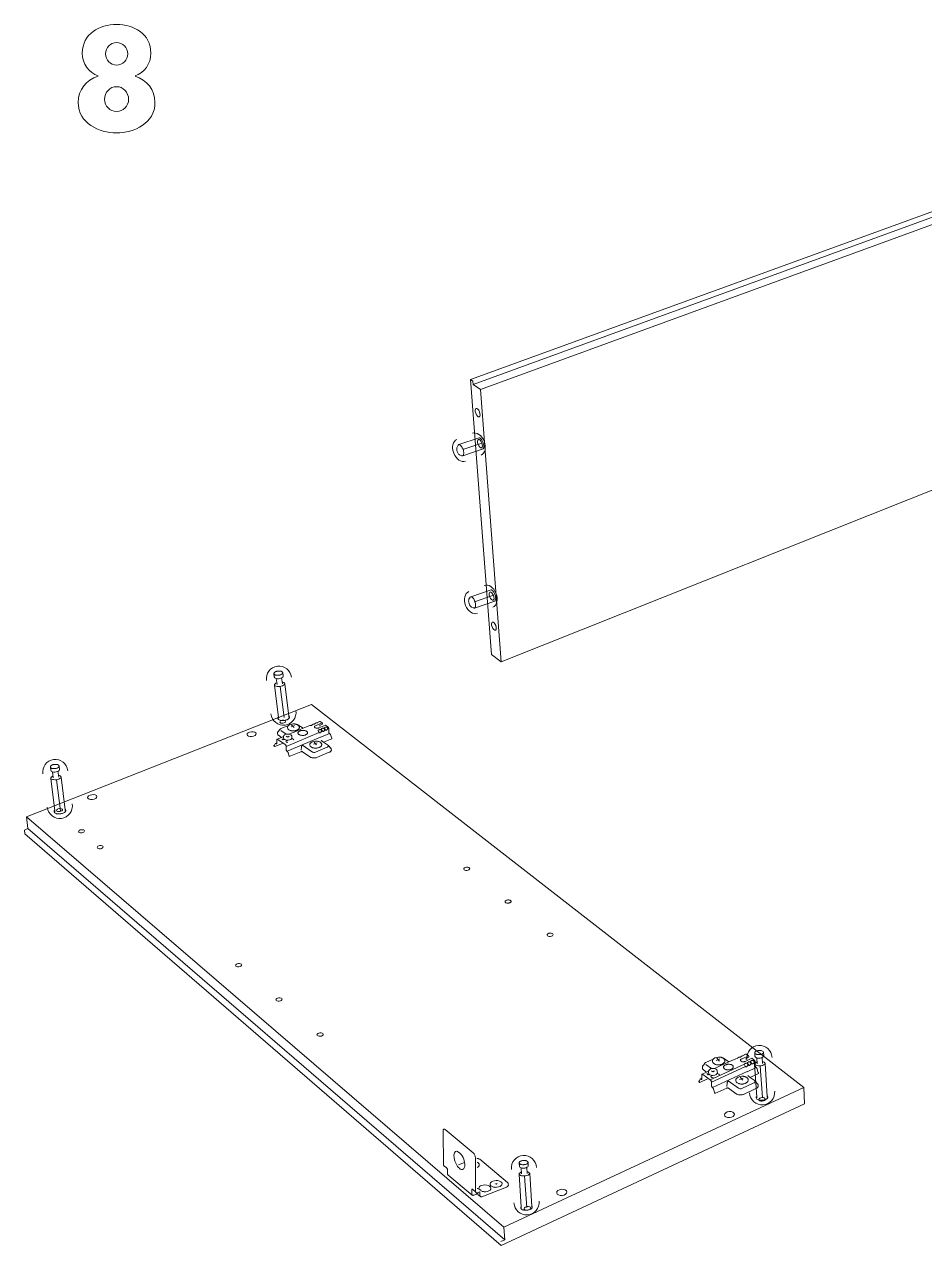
# Model space of a CAD drawing. Header units: metres. Extents: x -6.4 to 35.9, y -8.9 to 6.5.
# Drawn here: x 29.345 to 30.441, y 2.855 to 4.34 of the extents above; entities that cross this region are included whole.
import ezdxf

# ---------------------------------------------------------------- set-up
doc = ezdxf.new("R2010")
doc.units = ezdxf.units.M
doc.header["$MEASUREMENT"] = 0
doc.layers.add('PDF6_Geometry_Num_Penna__7_Num_Penna__7_Num_Penna__7_Num_Penna__7', color=7, linetype='Continuous', lineweight=18)
doc.layers.add('PDF6_Solid Fills_Num_Penna__1_Num_Penna__255_Num_Penna__255_Num_Penna__255', color=255, linetype='Continuous', lineweight=18)

msp = doc.modelspace()

# ---------------------------------------------------------------- hatches: boundary and pattern name
at = {"layer": 'PDF6_Solid Fills_Num_Penna__1_Num_Penna__255_Num_Penna__255_Num_Penna__255', "linetype": 'Continuous', "lineweight": 18}
msp.add_hatch(color=255, dxfattribs=at).paths.add_polyline_path([(29.9171, 2.9304), (29.9195, 2.929), (29.9213, 2.931)])

# ---------------------------------------------------------------- linework, layer by layer
at = {"layer": 'PDF6_Geometry_Num_Penna__7_Num_Penna__7_Num_Penna__7_Num_Penna__7', "color": 7, "linetype": 'Continuous', "lineweight": 18, "flags": 128}
for points in [[(29.8879, 3.9085), (31.075, 4.3399), (31.0782, 4.3383)], [(31.0877, 4.3297), (29.9001, 3.8962), (29.8911, 3.9023), (29.8908, 3.9065)], [(29.8911, 3.9023), (31.0781, 4.3345)], [(29.8879, 3.9085), (29.8908, 3.9065)], [(29.9254, 3.5652), (29.9137, 3.5738), (29.8879, 3.9085)], [(29.9254, 3.5652), (29.9001, 3.8962)], [(29.8993, 3.8375), (29.901, 3.836)], [(29.8786, 3.8232), (29.9016, 3.831)], [(30.5218, 3.8027), (29.9254, 3.5652)], [(29.8883, 3.6442), (29.9131, 3.6526)], [(29.893, 3.6382), (29.9161, 3.646)], [(29.9137, 3.6525), (29.9154, 3.651)], [(29.6596, 3.5517), (29.6596, 3.5516), (29.6596, 3.5513), (29.6594, 3.5509), (29.6592, 3.5506), (29.6588, 3.5503), (29.6584, 3.55), (29.6578, 3.5497), (29.6573, 3.5495), (29.6566, 3.5492), (29.6559, 3.549), (29.6552, 3.5489), (29.6544, 3.5488), (29.6537, 3.5487), (29.653, 3.5487), (29.6522, 3.5487), (29.6516, 3.5488), (29.6509, 3.5489), (29.6504, 3.5491), (29.6499, 3.5493), (29.6495, 3.5495), (29.6492, 3.5498), (29.649, 3.5501), (29.6489, 3.5504), (29.6489, 3.5504)], [(29.6523, 3.5396), (29.6522, 3.5396), (29.6516, 3.5393), (29.6511, 3.539), (29.6506, 3.5387), (29.6502, 3.5384), (29.6499, 3.538), (29.6496, 3.5376), (29.6495, 3.5372), (29.6495, 3.5369), (29.6495, 3.5367)], [(29.6517, 3.5448), (29.6526, 3.5375)], [(29.6563, 3.5349), (29.6611, 3.4972)], [(29.6591, 3.5383), (29.6582, 3.5456)], [(30.2944, 3.0276), (30.2935, 3.0472), (29.6947, 3.5133), (29.3478, 3.3764)], [(29.7052, 3.4924), (29.7076, 3.4908), (29.6995, 3.4874)], [(29.7076, 3.4908), (29.7078, 3.4907), (29.7078, 3.4905), (29.7079, 3.4903), (29.7079, 3.4894)], [(29.6549, 3.4811), (29.6546, 3.4809), (29.6543, 3.4807), (29.654, 3.4803), (29.6536, 3.48), (29.6535, 3.4797), (29.6533, 3.4793), (29.6532, 3.4789), (29.6531, 3.4785), (29.6532, 3.4777)], [(29.6545, 3.4757), (29.654, 3.476), (29.6537, 3.4764), (29.6534, 3.4768), (29.6532, 3.4773), (29.6532, 3.4777)], [(29.6549, 3.4811), (29.6542, 3.4798)], [(29.6545, 3.4757), (29.658, 3.4732), (29.6605, 3.4743)], [(29.6574, 3.4838), (29.6573, 3.4837), (29.6569, 3.4836), (29.6566, 3.4833), (29.6563, 3.4831), (29.6561, 3.4829), (29.6559, 3.4827), (29.6557, 3.4824), (29.6549, 3.4811)], [(29.6659, 3.4873), (29.6574, 3.4838)], [(29.6639, 3.477), (29.6574, 3.4815)], [(29.6638, 3.4621), (29.704, 3.479), (29.7043, 3.4788), (29.7046, 3.4788), (29.7049, 3.4788), (29.7053, 3.4789)], [(29.6673, 3.4771), (29.6711, 3.4787)], [(29.677, 3.4821), (29.6766, 3.4819), (29.6761, 3.4817), (29.6756, 3.4815), (29.675, 3.4814), (29.6745, 3.4813), (29.6739, 3.4812), (29.6733, 3.4812), (29.6727, 3.4811), (29.6721, 3.4811), (29.6716, 3.4811), (29.671, 3.4812), (29.6704, 3.4812), (29.6698, 3.4813), (29.6693, 3.4814), (29.6688, 3.4816), (29.6686, 3.4817)], [(29.6698, 3.486), (29.674, 3.4877)], [(29.6704, 3.4885), (29.6734, 3.4852)], [(29.6711, 3.4787), (29.6733, 3.4796)], [(29.6724, 3.4896), (29.673, 3.4896), (29.6735, 3.4896), (29.6742, 3.4895), (29.6747, 3.4894), (29.6753, 3.4893), (29.6758, 3.4892), (29.6763, 3.489), (29.6768, 3.4889), (29.6773, 3.4887), (29.6777, 3.4884), (29.6781, 3.4882), (29.6785, 3.4879), (29.6788, 3.4876), (29.6791, 3.4873), (29.6793, 3.487), (29.6795, 3.4866), (29.6797, 3.4863), (29.6798, 3.4859), (29.6798, 3.4856), (29.6798, 3.4852), (29.6797, 3.4847), (29.6795, 3.4843), (29.6794, 3.484), (29.679, 3.4836), (29.6787, 3.4832), (29.6783, 3.4829), (29.6779, 3.4826), (29.6776, 3.4824), (29.6771, 3.4821), (29.677, 3.4821)], [(29.6733, 3.4796), (29.6843, 3.4842)], [(29.678, 3.4885), (29.6843, 3.4842), (29.6926, 3.4877)], [(29.6874, 3.4762), (29.6868, 3.476), (29.686, 3.4758), (29.6853, 3.4756), (29.6848, 3.4756), (29.6844, 3.4756), (29.6836, 3.4755), (29.6828, 3.4756), (29.682, 3.4757), (29.6813, 3.4758), (29.6807, 3.476), (29.6801, 3.4762), (29.6796, 3.4765), (29.6792, 3.4767), (29.6789, 3.477), (29.6785, 3.4773), (29.6783, 3.4776), (29.6782, 3.478), (29.6781, 3.4784), (29.6781, 3.4788), (29.6782, 3.4792), (29.6784, 3.4796), (29.6786, 3.4798), (29.6788, 3.48), (29.679, 3.4802), (29.6792, 3.4804), (29.6798, 3.4807), (29.6804, 3.481)], [(29.6804, 3.481), (29.681, 3.4813), (29.6817, 3.4815), (29.6825, 3.4816), (29.6829, 3.4817), (29.6834, 3.4817), (29.6842, 3.4817), (29.685, 3.4817), (29.6857, 3.4816), (29.6865, 3.4815), (29.6871, 3.4813), (29.6876, 3.4811), (29.6881, 3.4808), (29.6886, 3.4806), (29.6889, 3.4803), (29.6892, 3.48), (29.6895, 3.4796), (29.6896, 3.4793), (29.6897, 3.4789), (29.6897, 3.4785), (29.6896, 3.478), (29.6894, 3.4776), (29.6892, 3.4774), (29.689, 3.4772), (29.6888, 3.477), (29.6886, 3.4769), (29.688, 3.4765), (29.6874, 3.4762)], [(29.6928, 3.4878), (29.6946, 3.4878)], [(29.7018, 3.4843), (29.7021, 3.4844), (29.7024, 3.4844), (29.7027, 3.4845), (29.703, 3.4845), (29.7033, 3.4847)], [(29.7115, 3.4881), (29.7116, 3.4881), (29.7116, 3.4881), (29.7035, 3.4847)], [(29.7079, 3.4894), (29.7048, 3.4882)], [(29.7048, 3.4869), (29.7048, 3.4882)], [(29.7053, 3.4789), (29.7055, 3.4791), (29.7059, 3.4793), (29.7061, 3.4796), (29.7065, 3.48)], [(29.7058, 3.4735), (29.7164, 3.478)], [(29.7129, 3.4821), (29.7132, 3.4823), (29.7135, 3.4825), (29.7138, 3.4828), (29.714, 3.4832)], [(29.7155, 3.4797), (29.7155, 3.4838)], [(29.7164, 3.478), (29.7162, 3.4782), (29.716, 3.4784), (29.7158, 3.4787), (29.7156, 3.4791), (29.7156, 3.4794), (29.7155, 3.4797)], [(29.7168, 3.4777), (29.7164, 3.478)], [(29.7177, 3.4765), (29.7176, 3.4768), (29.7174, 3.477), (29.7172, 3.4773), (29.717, 3.4775), (29.7168, 3.4777)], [(29.7187, 3.473), (29.7177, 3.4765)], [(29.6489, 3.4626), (29.6489, 3.4635)], [(29.6499, 3.4619), (29.6489, 3.4626)], [(29.6495, 3.4638), (29.649, 3.4636), (29.649, 3.4636), (29.6491, 3.4636)], [(29.6491, 3.4636), (29.6493, 3.4635), (29.6495, 3.4638)], [(29.6495, 3.4638), (29.6503, 3.4655)], [(29.6592, 3.4658), (29.6499, 3.4619)], [(29.6505, 3.4658), (29.6523, 3.4666), (29.6523, 3.47)], [(29.6511, 3.4657), (29.6509, 3.4658), (29.6507, 3.4658), (29.6505, 3.4658)], [(29.6511, 3.4657), (29.6515, 3.4654), (29.6517, 3.4653), (29.6519, 3.4653), (29.6521, 3.4653), (29.6522, 3.4654), (29.6523, 3.4657), (29.6523, 3.4659), (29.6523, 3.4666)], [(29.6523, 3.47), (29.6523, 3.4704), (29.6524, 3.4706), (29.6525, 3.4709), (29.6527, 3.471)], [(29.658, 3.4732), (29.6527, 3.471), (29.6529, 3.471), (29.6531, 3.471), (29.6533, 3.471), (29.6535, 3.4708)], [(29.6638, 3.4621), (29.6638, 3.4625), (29.6637, 3.4629), (29.6635, 3.4634), (29.6633, 3.4638), (29.663, 3.4642), (29.6627, 3.4645), (29.6624, 3.4647), (29.6535, 3.4708)], [(29.6583, 3.4716), (29.6596, 3.4706)], [(29.6605, 3.4723), (29.6604, 3.4737)], [(29.6661, 3.4697), (29.6635, 3.4687)], [(29.6637, 3.4677), (29.6644, 3.4672)], [(29.6638, 3.4747), (29.6656, 3.4736), (29.6673, 3.4746)], [(29.6639, 3.458), (29.6638, 3.4621)], [(29.6648, 3.4563), (29.7056, 3.4734)], [(29.6723, 3.4709), (29.6711, 3.4717), (29.6706, 3.4718)], [(29.6708, 3.4726), (29.6708, 3.474)], [(29.6835, 3.4637), (29.6832, 3.4633), (29.6829, 3.463), (29.6827, 3.4626), (29.6825, 3.4623), (29.6823, 3.4619), (29.6823, 3.4617), (29.6822, 3.4616), (29.6819, 3.4575)], [(29.7043, 3.461), (29.7039, 3.4609), (29.7034, 3.4607), (29.7028, 3.4605), (29.7023, 3.4604), (29.7017, 3.4603), (29.7011, 3.4601), (29.7006, 3.4601), (29.6999, 3.4601), (29.6994, 3.4601), (29.6988, 3.4601), (29.6982, 3.4601), (29.6976, 3.4602), (29.6971, 3.4603), (29.6965, 3.4604), (29.696, 3.4605), (29.6958, 3.4606)], [(29.697, 3.465), (29.7013, 3.4666)], [(29.6976, 3.4674), (29.7006, 3.4642)], [(29.6996, 3.4685), (29.7002, 3.4685), (29.7008, 3.4685), (29.7014, 3.4685), (29.702, 3.4684), (29.7025, 3.4683), (29.703, 3.4681), (29.7036, 3.468), (29.7041, 3.4678), (29.7045, 3.4676), (29.7049, 3.4674), (29.7054, 3.4671), (29.7057, 3.4669), (29.7061, 3.4666), (29.7063, 3.4663), (29.7066, 3.4659), (29.7068, 3.4656), (29.7069, 3.4652), (29.707, 3.4648), (29.7071, 3.4645), (29.707, 3.4641), (29.7069, 3.4637), (29.7068, 3.4633), (29.7066, 3.4629), (29.7063, 3.4625), (29.7059, 3.4622), (29.7056, 3.4618), (29.7052, 3.4616), (29.7048, 3.4613), (29.7044, 3.4611), (29.7043, 3.461)], [(29.7065, 3.4692), (29.7092, 3.4673)], [(29.7071, 3.4688), (29.7066, 3.4693)], [(29.7092, 3.4673), (29.7191, 3.4715), (29.7192, 3.4724)], [(29.7092, 3.4673), (29.7152, 3.4633)], [(29.7152, 3.4633), (29.7153, 3.4631), (29.7155, 3.463), (29.7157, 3.4628), (29.7158, 3.4626), (29.716, 3.4624)], [(29.716, 3.4624), (29.7168, 3.4613)], [(29.7172, 3.4609), (29.7168, 3.4613), (29.7176, 3.46)], [(29.7186, 3.4587), (29.7186, 3.459), (29.7186, 3.4593), (29.7184, 3.4596), (29.7183, 3.4599), (29.7181, 3.4602), (29.7178, 3.4605), (29.7175, 3.4607), (29.7172, 3.4609), (29.7171, 3.461), (29.717, 3.461)], [(29.7192, 3.4724), (29.7191, 3.4726), (29.719, 3.4727), (29.7189, 3.4728)], [(29.6648, 3.4563), (29.6646, 3.4564), (29.6643, 3.4567), (29.6642, 3.457), (29.664, 3.4574), (29.6639, 3.4577), (29.6639, 3.458)], [(29.6648, 3.4563), (29.6652, 3.456), (29.6654, 3.4558), (29.6656, 3.4556), (29.6658, 3.4553), (29.6659, 3.4551), (29.666, 3.4547), (29.6671, 3.4513)], [(29.6675, 3.4506), (29.6675, 3.4508), (29.6674, 3.451), (29.6673, 3.4511), (29.6671, 3.4513)], [(29.6837, 3.4556), (29.6835, 3.4558), (29.6831, 3.4559), (29.6827, 3.4559), (29.6824, 3.4559), (29.682, 3.4558), (29.6817, 3.4557), (29.6675, 3.4498)], [(29.6675, 3.4498), (29.6675, 3.4506)], [(29.702, 3.449), (29.7012, 3.4487), (29.7004, 3.4485), (29.6997, 3.4484), (29.6988, 3.4483), (29.6979, 3.4482), (29.6971, 3.4482), (29.6962, 3.4483), (29.6954, 3.4484), (29.6946, 3.4486), (29.6939, 3.4489), (29.6932, 3.4492), (29.6927, 3.4495), (29.6837, 3.4556)], [(29.7187, 3.4578), (29.7186, 3.4574), (29.7184, 3.4569), (29.7182, 3.4565), (29.7178, 3.456), (29.7173, 3.4556), (29.7167, 3.4553), (29.716, 3.455), (29.702, 3.449)], [(29.7186, 3.4587), (29.7187, 3.4578)], [(29.3875, 3.4382), (29.3875, 3.438), (29.3875, 3.4377), (29.3873, 3.4374), (29.387, 3.4371), (29.3867, 3.4367), (29.3862, 3.4364), (29.3857, 3.4362), (29.3851, 3.4359), (29.3845, 3.4357), (29.3838, 3.4355), (29.3831, 3.4354), (29.3823, 3.4352), (29.3816, 3.4352), (29.3808, 3.4352), (29.3801, 3.4352), (29.3794, 3.4353), (29.3788, 3.4354), (29.3783, 3.4356), (29.3778, 3.4358), (29.3774, 3.436), (29.3771, 3.4362), (29.3769, 3.4365), (29.3768, 3.4368), (29.3768, 3.4369)], [(29.3796, 3.4312), (29.3804, 3.4239)], [(29.387, 3.4247), (29.3861, 3.432)], [(29.3802, 3.4261), (29.3801, 3.4261), (29.3795, 3.4258), (29.3789, 3.4255), (29.3784, 3.4252), (29.378, 3.4248), (29.3777, 3.4245), (29.3775, 3.4241), (29.3774, 3.4237), (29.3774, 3.4233), (29.3774, 3.4232)], [(29.3842, 3.4214), (29.389, 3.3837)], [(29.9251, 2.8601), (29.9297, 2.8622), (29.9285, 2.8773), (29.3478, 3.3764)], [(29.3478, 3.3764), (29.3496, 3.3623)], [(29.3496, 3.3623), (29.3452, 3.3605)], [(29.3452, 3.3605), (29.3459, 3.3558)], [(29.9297, 2.8622), (29.3496, 3.3623)], [(29.3459, 3.3558), (29.9255, 2.8551), (30.2944, 3.0276)], [(30.2447, 3.0899), (30.2447, 3.0898), (30.2446, 3.0895), (30.2444, 3.0892), (30.2441, 3.0889), (30.2438, 3.0886), (30.2433, 3.0883), (30.2428, 3.088), (30.2421, 3.0878), (30.2415, 3.0876), (30.2408, 3.0875), (30.24, 3.0874), (30.2393, 3.0873), (30.2385, 3.0873), (30.2378, 3.0873), (30.2371, 3.0874), (30.2364, 3.0875), (30.2358, 3.0877), (30.2353, 3.0879), (30.2348, 3.0881), (30.2344, 3.0883), (30.2341, 3.0886), (30.2339, 3.0889), (30.2338, 3.0892), (30.2338, 3.0893)], [(30.1719, 3.0748), (30.1716, 3.0746), (30.1712, 3.0743), (30.1709, 3.074), (30.1706, 3.0736), (30.1704, 3.0732), (30.1702, 3.0728), (30.1701, 3.0724), (30.1701, 3.0719), (30.1701, 3.071)], [(30.1719, 3.0748), (30.1711, 3.0734)], [(30.1744, 3.0778), (30.1743, 3.0777), (30.1739, 3.0776), (30.1736, 3.0773), (30.1733, 3.0771), (30.1731, 3.0768), (30.1728, 3.0766), (30.1727, 3.0762), (30.1719, 3.0748)], [(30.1832, 3.0818), (30.1744, 3.0778)], [(30.1812, 3.0703), (30.1744, 3.0753)], [(30.1798, 3.0566), (30.2212, 3.0757), (30.2212, 3.0759), (30.2214, 3.076), (30.2215, 3.0762), (30.2216, 3.0763), (30.2218, 3.0764), (30.222, 3.0765), (30.2222, 3.0766), (30.2224, 3.0767), (30.2227, 3.0767), (30.223, 3.0768), (30.2233, 3.0768), (30.2236, 3.0768)], [(30.1947, 3.076), (30.1943, 3.0758), (30.1938, 3.0756), (30.1932, 3.0754), (30.1927, 3.0753), (30.1921, 3.0751), (30.1915, 3.075), (30.1909, 3.075), (30.1903, 3.0749), (30.1896, 3.0749), (30.1891, 3.0749), (30.1884, 3.075), (30.1878, 3.075), (30.1873, 3.0751), (30.1867, 3.0753), (30.1862, 3.0754), (30.186, 3.0755)], [(30.1871, 3.0804), (30.1915, 3.0822)], [(30.1878, 3.0831), (30.1909, 3.0795)], [(30.1898, 3.0844), (30.1904, 3.0844), (30.191, 3.0843), (30.1916, 3.0843), (30.1922, 3.0842), (30.1928, 3.0841), (30.1933, 3.0839), (30.1939, 3.0838), (30.1944, 3.0836), (30.1949, 3.0834), (30.1953, 3.0831), (30.1958, 3.0828), (30.1961, 3.0825), (30.1965, 3.0822), (30.1968, 3.0819), (30.197, 3.0815), (30.1972, 3.0811), (30.1974, 3.0807), (30.1975, 3.0803), (30.1975, 3.0799), (30.1975, 3.0795), (30.1974, 3.079), (30.1973, 3.0786), (30.1971, 3.0781), (30.1968, 3.0777), (30.1964, 3.0773), (30.196, 3.0769), (30.1956, 3.0766), (30.1952, 3.0763), (30.1948, 3.0761), (30.1947, 3.076)], [(30.1908, 3.0732), (30.2022, 3.0785)], [(30.1957, 3.0832), (30.2022, 3.0785), (30.2107, 3.0823)], [(30.2055, 3.0696), (30.2048, 3.0693), (30.2041, 3.0691), (30.2033, 3.0689), (30.2028, 3.0688), (30.2024, 3.0688), (30.2016, 3.0688), (30.2007, 3.0688), (30.1999, 3.0689), (30.1992, 3.069), (30.1985, 3.0692), (30.198, 3.0695), (30.1975, 3.0698), (30.197, 3.07), (30.1966, 3.0703), (30.1963, 3.0707), (30.1961, 3.0711), (30.1959, 3.0715), (30.1958, 3.0719), (30.1958, 3.0724), (30.1959, 3.0728), (30.1962, 3.0733), (30.1963, 3.0735), (30.1965, 3.0738), (30.1968, 3.0739), (30.197, 3.0742), (30.1975, 3.0745), (30.1982, 3.0749)], [(30.1982, 3.0749), (30.1989, 3.0751), (30.1996, 3.0754), (30.2004, 3.0755), (30.2008, 3.0756), (30.2013, 3.0756), (30.2021, 3.0757), (30.2029, 3.0756), (30.2037, 3.0755), (30.2045, 3.0754), (30.2051, 3.0752), (30.2057, 3.0749), (30.2062, 3.0747), (30.2066, 3.0744), (30.207, 3.0741), (30.2073, 3.0737), (30.2076, 3.0734), (30.2078, 3.073), (30.2078, 3.0725), (30.2078, 3.072), (30.2077, 3.0716), (30.2075, 3.0711), (30.2073, 3.0709), (30.2071, 3.0707), (30.2069, 3.0705), (30.2067, 3.0703), (30.2061, 3.0699), (30.2055, 3.0696)], [(30.2109, 3.0824), (30.2128, 3.0825)], [(30.2237, 3.0877), (30.2262, 3.0859), (30.2178, 3.082)], [(30.2203, 3.0787), (30.2205, 3.0787), (30.2208, 3.0787), (30.2212, 3.0788), (30.2215, 3.0789), (30.2218, 3.0791)], [(30.2302, 3.0829), (30.2303, 3.0829), (30.2304, 3.0829), (30.222, 3.079)], [(30.2265, 3.0844), (30.2233, 3.083)], [(30.2234, 3.0816), (30.2233, 3.083)], [(30.2262, 3.0859), (30.2263, 3.0857), (30.2264, 3.0856), (30.2265, 3.0854), (30.2265, 3.0844)], [(30.2317, 3.0762), (30.232, 3.0764), (30.2323, 3.0767), (30.2326, 3.077), (30.2329, 3.0774)], [(30.2366, 3.0783), (30.2365, 3.0783), (30.2359, 3.078), (30.2354, 3.0778), (30.2349, 3.0775), (30.2344, 3.0771), (30.2341, 3.0768), (30.2339, 3.0764), (30.2337, 3.076), (30.2337, 3.0757), (30.2337, 3.0755)], [(30.2345, 3.0736), (30.2344, 3.0781)], [(30.2363, 3.0835), (30.2368, 3.0761)], [(30.2434, 3.0765), (30.2429, 3.0839)], [(30.1675, 3.0577), (30.1694, 3.0586), (30.1693, 3.0624)], [(30.1693, 3.0624), (30.1693, 3.0628), (30.1694, 3.0631), (30.1695, 3.0634), (30.1697, 3.0635)], [(30.1752, 3.066), (30.1697, 3.0635), (30.1699, 3.0636), (30.1701, 3.0636), (30.1703, 3.0635), (30.1706, 3.0633)], [(30.1715, 3.0687), (30.171, 3.0691), (30.1707, 3.0696), (30.1703, 3.07), (30.1702, 3.0705), (30.1701, 3.071)], [(30.1813, 3.0537), (30.1812, 3.0541), (30.1811, 3.0546), (30.1809, 3.0551), (30.1807, 3.0556), (30.1805, 3.056), (30.1801, 3.0563), (30.1798, 3.0566), (30.1706, 3.0633)], [(30.1715, 3.0687), (30.1752, 3.066), (30.1777, 3.0672)], [(30.1755, 3.0642), (30.1768, 3.0631)], [(30.1777, 3.065), (30.1777, 3.0666)], [(30.1835, 3.0622), (30.1808, 3.061)], [(30.181, 3.0599), (30.1818, 3.0594)], [(30.1812, 3.0677), (30.183, 3.0665), (30.1847, 3.0676)], [(30.1813, 3.0537), (30.2226, 3.0727), (30.2229, 3.0726), (30.2232, 3.0725), (30.2235, 3.0726), (30.2239, 3.0726)], [(30.2247, 3.0667), (30.1824, 3.0472), (30.1821, 3.0474), (30.1819, 3.0477), (30.1817, 3.048), (30.1815, 3.0484), (30.1814, 3.0488), (30.1814, 3.0491)], [(30.1847, 3.0704), (30.1886, 3.0722)], [(30.19, 3.0636), (30.1887, 3.0644), (30.1882, 3.0645)], [(30.1884, 3.0654), (30.1883, 3.067)], [(30.1886, 3.0722), (30.1908, 3.0732)], [(30.2161, 3.0598), (30.2193, 3.0562)], [(30.2182, 3.0611), (30.2188, 3.0611), (30.2194, 3.061), (30.22, 3.061), (30.2206, 3.0609), (30.2212, 3.0608), (30.2217, 3.0606), (30.2223, 3.0605), (30.2228, 3.0603), (30.2232, 3.0601), (30.2237, 3.0598), (30.2241, 3.0595), (30.2245, 3.0592), (30.2249, 3.0589), (30.2251, 3.0586), (30.2254, 3.0582), (30.2256, 3.0578), (30.2257, 3.0574), (30.2259, 3.057), (30.2259, 3.0566), (30.2259, 3.0562), (30.2258, 3.0557), (30.2256, 3.0552), (30.2254, 3.0548), (30.2251, 3.0544), (30.2248, 3.054), (30.2244, 3.0536), (30.224, 3.0533), (30.2236, 3.053), (30.2232, 3.0527), (30.2231, 3.0527)], [(30.2239, 3.0726), (30.2242, 3.0728), (30.2245, 3.0731), (30.2248, 3.0734), (30.2251, 3.0738)], [(30.2245, 3.0666), (30.2354, 3.0716)], [(30.2253, 3.0618), (30.2281, 3.0597)], [(30.2259, 3.0614), (30.2254, 3.0619)], [(30.2281, 3.0597), (30.2383, 3.0645), (30.2383, 3.0654)], [(30.2281, 3.0597), (30.2343, 3.0553)], [(30.2354, 3.0717), (30.2352, 3.0718), (30.235, 3.0722), (30.2348, 3.0725), (30.2346, 3.0729), (30.2345, 3.0732), (30.2345, 3.0736)], [(30.2358, 3.0713), (30.2354, 3.0717)], [(30.2367, 3.07), (30.2366, 3.0703), (30.2365, 3.0706), (30.2363, 3.0709), (30.2361, 3.0711), (30.2358, 3.0713)], [(30.2378, 3.0661), (30.2367, 3.07)], [(30.2383, 3.0654), (30.2383, 3.0656), (30.2382, 3.0658), (30.238, 3.066)], [(30.2404, 3.0734), (30.2431, 3.0354)], [(29.9285, 2.8773), (30.2935, 3.0472)], [(30.1659, 3.0541), (30.1658, 3.0551)], [(30.1765, 3.0578), (30.1669, 3.0534), (30.1659, 3.0541)], [(30.1665, 3.0555), (30.1659, 3.0553), (30.166, 3.0553), (30.1661, 3.0553)], [(30.1661, 3.0553), (30.1663, 3.0551), (30.1665, 3.0555)], [(30.1665, 3.0555), (30.1673, 3.0574)], [(30.1681, 3.0576), (30.1679, 3.0577), (30.1677, 3.0578), (30.1675, 3.0577)], [(30.1681, 3.0576), (30.1685, 3.0573), (30.1688, 3.0572), (30.1689, 3.0571), (30.1691, 3.0572), (30.1693, 3.0573), (30.1694, 3.0576), (30.1694, 3.0579), (30.1694, 3.0586)], [(30.1814, 3.0491), (30.1813, 3.0537)], [(30.1824, 3.0472), (30.1828, 3.0469), (30.183, 3.0467), (30.1832, 3.0464), (30.1834, 3.0462), (30.1835, 3.0458), (30.1836, 3.0455), (30.1848, 3.0416)], [(30.2019, 3.0466), (30.2016, 3.0467), (30.2013, 3.0468), (30.2009, 3.0469), (30.2005, 3.0469), (30.2001, 3.0468), (30.1998, 3.0467), (30.1853, 3.04)], [(30.2016, 3.0555), (30.2013, 3.0551), (30.201, 3.0547), (30.2008, 3.0544), (30.2006, 3.054), (30.2004, 3.0536), (30.2003, 3.0534), (30.2002, 3.0532), (30.2, 3.0486)], [(30.2208, 3.0393), (30.2201, 3.039), (30.2193, 3.0387), (30.2185, 3.0386), (30.2176, 3.0384), (30.2167, 3.0384), (30.2158, 3.0384), (30.2149, 3.0385), (30.214, 3.0386), (30.2132, 3.0388), (30.2125, 3.0391), (30.2118, 3.0394), (30.2112, 3.0398), (30.2019, 3.0466)], [(30.2231, 3.0527), (30.2227, 3.0525), (30.2222, 3.0523), (30.2216, 3.0521), (30.221, 3.0519), (30.2204, 3.0518), (30.2199, 3.0517), (30.2192, 3.0516), (30.2186, 3.0516), (30.218, 3.0516), (30.2174, 3.0516), (30.2168, 3.0516), (30.2162, 3.0517), (30.2156, 3.0518), (30.2151, 3.0519), (30.2146, 3.0521), (30.2143, 3.0522)], [(30.2155, 3.057), (30.2199, 3.0589)], [(30.238, 3.0492), (30.2379, 3.0487), (30.2377, 3.0482), (30.2375, 3.0477), (30.2371, 3.0472), (30.2366, 3.0467), (30.236, 3.0464), (30.2353, 3.046), (30.2208, 3.0393)], [(30.2343, 3.0553), (30.2345, 3.0551), (30.2347, 3.0549), (30.2348, 3.0547), (30.235, 3.0546), (30.2351, 3.0544)], [(30.2351, 3.0544), (30.236, 3.053)], [(30.2364, 3.0527), (30.236, 3.053), (30.2369, 3.0516)], [(30.2379, 3.0502), (30.2379, 3.0505), (30.2379, 3.0509), (30.2377, 3.0512), (30.2375, 3.0515), (30.2373, 3.0518), (30.2371, 3.0521), (30.2368, 3.0524), (30.2364, 3.0527), (30.2363, 3.0527), (30.2362, 3.0527)], [(30.2379, 3.0502), (30.238, 3.0492)], [(30.1853, 3.0409), (30.1852, 3.0411), (30.1851, 3.0413), (30.185, 3.0414), (30.1847, 3.0416)], [(30.1853, 3.04), (30.1853, 3.0409)], [(29.8959, 2.9612), (29.8966, 2.9611), (29.8972, 2.961), (29.8978, 2.9608), (29.8983, 2.9606), (29.8988, 2.9603), (29.8992, 2.96)], [(29.8992, 2.96), (29.9332, 2.9319)], [(29.9581, 2.9561), (29.9581, 2.956), (29.958, 2.9557), (29.9579, 2.9554), (29.9576, 2.9551), (29.9572, 2.9548), (29.9568, 2.9545), (29.9562, 2.9542), (29.9556, 2.954), (29.9549, 2.9538), (29.9542, 2.9537), (29.9535, 2.9536), (29.9527, 2.9535), (29.952, 2.9535), (29.9513, 2.9535), (29.9505, 2.9536), (29.9499, 2.9537), (29.9493, 2.9538), (29.9487, 2.954), (29.9482, 2.9543), (29.9479, 2.9545), (29.9476, 2.9548), (29.9474, 2.9551), (29.9473, 2.9554), (29.9473, 2.9555)], [(29.8582, 2.9499), (29.8585, 2.9497), (29.8589, 2.9496), (29.8593, 2.9497), (29.8594, 2.9493), (29.8596, 2.949), (29.8598, 2.9486), (29.8599, 2.9482), (29.8599, 2.9479)], [(29.8601, 2.942), (29.8599, 2.9421), (29.8599, 2.9479)], [(29.8901, 2.9166), (29.8605, 2.9413), (29.8603, 2.9416), (29.8601, 2.942)], [(29.9501, 2.9445), (29.95, 2.9445), (29.9494, 2.9442), (29.9488, 2.944), (29.9483, 2.9437), (29.9479, 2.9433), (29.9476, 2.943), (29.9473, 2.9426), (29.9472, 2.9422), (29.9471, 2.9418), (29.9472, 2.9417)], [(29.9498, 2.9497), (29.9502, 2.9423)], [(29.9568, 2.9427), (29.9564, 2.9501)], [(29.9018, 2.9143), (29.932, 2.9262)], [(29.9202, 2.926), (29.9195, 2.926), (29.9188, 2.9259), (29.9182, 2.926)], [(29.9332, 2.9319), (29.9336, 2.9316), (29.9338, 2.9312), (29.934, 2.9308), (29.934, 2.9304)], [(29.9341, 2.9285), (29.934, 2.93)], [(29.9539, 2.9395), (29.9566, 2.9016)], [(29.8895, 2.9174), (29.8896, 2.9174), (29.8897, 2.9171), (29.8899, 2.9168), (29.8901, 2.9166)], [(29.8901, 2.9166), (29.8904, 2.9164), (29.8908, 2.9163), (29.8912, 2.9162), (29.8917, 2.9163), (29.8921, 2.9164)], [(29.8921, 2.9164), (29.8954, 2.9177)], [(29.8962, 2.9193), (29.8958, 2.9191), (29.8954, 2.9191), (29.895, 2.9192), (29.8947, 2.9194), (29.8944, 2.9197), (29.8943, 2.92), (29.8942, 2.9204)], [(29.8953, 2.9177), (29.8957, 2.9179), (29.8961, 2.9179), (29.8965, 2.9179), (29.8969, 2.9178), (29.8969, 2.918), (29.8969, 2.9182), (29.8969, 2.9195)], [(29.8995, 2.9205), (29.8962, 2.9193)], [(29.9001, 2.9146), (29.8975, 2.9168), (29.8972, 2.9171), (29.897, 2.9174), (29.8969, 2.9178)], [(29.8995, 2.9159), (29.8995, 2.9205)], [(29.9001, 2.9146), (29.8999, 2.9149), (29.8997, 2.9152), (29.8995, 2.9155), (29.8995, 2.9159)], [(29.9015, 2.9142), (29.9011, 2.9142), (29.9007, 2.9143), (29.9004, 2.9144), (29.9001, 2.9146)], [(29.9047, 2.9206), (29.9038, 2.9207), (29.9029, 2.9208), (29.9021, 2.921), (29.9013, 2.9213)], [(29.9065, 2.9206), (29.9056, 2.9206), (29.9047, 2.9206)]]:
    msp.add_lwpolyline(points, dxfattribs=at)
for points in [[(29.9033, 3.824), (29.8785, 3.8155, -0.178703), (29.8775, 3.8156), (29.8748, 3.8167, -0.116246), (29.8735, 3.8178, -0.159903), (29.8713, 3.8242, -0.118474), (29.8717, 3.8261), (29.8731, 3.8286, -0.185853), (29.8739, 3.8292), (29.8987, 3.8376)], [(29.9037, 3.8245), (29.9041, 3.8267, 0.077469), (29.9041, 3.8283, 0.041889), (29.9033, 3.8316, 0.043624), (29.902, 3.8347)], [(29.8793, 3.8162, 0.113649), (29.8798, 3.8187, 0.077686), (29.879, 3.8233, 0.080244), (29.8768, 3.8275, 0.115331), (29.8749, 3.8291)], [(29.8937, 3.6312, 0.113649), (29.8942, 3.6337, 0.077914), (29.8935, 3.6383, 0.080082), (29.8912, 3.6425, 0.116173), (29.8893, 3.6441, 0.396389), (29.8875, 3.6436), (29.8861, 3.6411, 0.117969), (29.8857, 3.6393, 0.159437), (29.8879, 3.6328, 0.113568), (29.8893, 3.6317), (29.892, 3.6306, 0.174448), (29.8929, 3.6305), (29.9178, 3.639)], [(29.9181, 3.6395), (29.9186, 3.6417, 0.077203), (29.9186, 3.6433, 0.041603), (29.9178, 3.6466, 0.043139), (29.9164, 3.6497)], [(29.6601, 3.5481), (29.6596, 3.5517, 0.31343), (29.6575, 3.5537), (29.6572, 3.5537), (29.6566, 3.5538), (29.6559, 3.5539), (29.6552, 3.5539), (29.6545, 3.5539), (29.6538, 3.5538), (29.6531, 3.5537), (29.6525, 3.5536), (29.6518, 3.5534), (29.6512, 3.5532), (29.6507, 3.5529), (29.6501, 3.5526), (29.6497, 3.5523), (29.6494, 3.5519), (29.6491, 3.5515), (29.649, 3.5512), (29.6489, 3.5508), (29.6489, 3.5504), (29.6493, 3.5468)], [(29.6495, 3.5367), (29.6495, 3.5368), (29.6542, 3.4972, 0.020056), (29.6543, 3.497), (29.6543, 3.4969)], [(29.6669, 3.4988), (29.6622, 3.5383, 0.318767), (29.6588, 3.5404)], [(29.6541, 3.4979, 0.234558), (29.6537, 3.4965), (29.6537, 3.4961), (29.6537, 3.4961)], [(29.6561, 3.4941), (29.6565, 3.494), (29.6571, 3.4938), (29.6579, 3.4938), (29.6586, 3.4937), (29.6594, 3.4937), (29.6602, 3.4937), (29.661, 3.4938), (29.6618, 3.4939), (29.6626, 3.494), (29.6634, 3.4942), (29.6641, 3.4945), (29.6648, 3.4947), (29.6654, 3.495), (29.666, 3.4953), (29.6665, 3.4957), (29.6669, 3.496), (29.6673, 3.4964), (29.6675, 3.4968), (29.6677, 3.4972), (29.6677, 3.4976), (29.6677, 3.4978), (29.6677, 3.4981, 0.213146), (29.6669, 3.4994)], [(29.7002, 3.4908, -0.006283), (29.7021, 3.491), (29.7027, 3.4917), (29.7033, 3.4922), (29.7043, 3.4926), (29.7045, 3.4927), (29.7047, 3.4926), (29.705, 3.4926), (29.7052, 3.4924)], [(29.704, 3.479, -0.065222), (29.7027, 3.4816), (29.7027, 3.4818), (29.7028, 3.4819), (29.703, 3.4821), (29.7031, 3.4822), (29.7033, 3.4823), (29.7034, 3.4824), (29.7037, 3.4825), (29.7039, 3.4825), (29.7042, 3.4826), (29.7044, 3.4826), (29.7048, 3.4826), (29.705, 3.4826)], [(29.7127, 3.4858), (29.7123, 3.4858), (29.712, 3.4858), (29.7117, 3.4858), (29.7115, 3.4857), (29.7112, 3.4857), (29.7111, 3.4856), (29.7109, 3.4855), (29.7107, 3.4854), (29.7106, 3.4853), (29.7104, 3.4851), (29.7103, 3.485), (29.7103, 3.4848), (29.7089, 3.4842), (29.7085, 3.4842), (29.7082, 3.4842), (29.7079, 3.4842), (29.7077, 3.4841), (29.7075, 3.4841), (29.7072, 3.484), (29.7071, 3.4839), (29.7069, 3.4838), (29.7067, 3.4837), (29.7066, 3.4836), (29.7065, 3.4834), (29.7064, 3.4832), (29.705, 3.4826, -0.488508), (29.7065, 3.48), (29.7078, 3.4806), (29.7081, 3.4804), (29.7084, 3.4804), (29.7087, 3.4804), (29.7091, 3.4805), (29.7094, 3.4807), (29.7097, 3.4809), (29.71, 3.4812), (29.7102, 3.4816)], [(29.7089, 3.4842, -0.491722), (29.7102, 3.4816), (29.7116, 3.4822), (29.7119, 3.482), (29.7122, 3.482), (29.7125, 3.482), (29.7129, 3.4821)], [(29.7141, 3.4864), (29.7144, 3.4861), (29.7147, 3.4858), (29.715, 3.4855), (29.7151, 3.485), (29.7153, 3.4846), (29.7154, 3.4842), (29.7155, 3.4838), (29.714, 3.4832, 0.493848), (29.7127, 3.4858), (29.7141, 3.4864), (29.7116, 3.4881)], [(29.7145, 3.4631), (29.7147, 3.463), (29.7148, 3.4627), (29.7148, 3.4626), (29.7148, 3.4624), (29.7148, 3.4622), (29.7148, 3.462), (29.7147, 3.4618), (29.7145, 3.4616), (29.7143, 3.4615), (29.714, 3.4613), (29.7137, 3.4611), (29.6996, 3.4552, -0.213122), (29.6956, 3.4554), (29.6835, 3.4637)], [(29.3879, 3.4345), (29.3875, 3.4381, 0.31343), (29.3854, 3.4401), (29.3851, 3.4402), (29.3844, 3.4403), (29.3838, 3.4404), (29.3831, 3.4404), (29.3824, 3.4404), (29.3817, 3.4403), (29.381, 3.4402), (29.3804, 3.44), (29.3797, 3.4399), (29.3791, 3.4396), (29.3785, 3.4394), (29.378, 3.4391), (29.3776, 3.4387), (29.3772, 3.4384), (29.377, 3.438), (29.3768, 3.4376), (29.3768, 3.4372), (29.3768, 3.4369), (29.3772, 3.4333)], [(29.3774, 3.4232), (29.3774, 3.4232), (29.3821, 3.3837, 0.020056), (29.3821, 3.3835), (29.3821, 3.3834)], [(29.3948, 3.3852), (29.3901, 3.4248, 0.318767), (29.3867, 3.4269)], [(29.382, 3.3844, 0.234558), (29.3815, 3.3829), (29.3816, 3.3826), (29.3816, 3.3826)], [(29.384, 3.3805), (29.3843, 3.3804), (29.385, 3.3803), (29.3857, 3.3802), (29.3865, 3.3802), (29.3873, 3.3802), (29.3881, 3.3802), (29.3889, 3.3803), (29.3897, 3.3804), (29.3905, 3.3805), (29.3912, 3.3807), (29.392, 3.3809), (29.3926, 3.3812), (29.3933, 3.3815), (29.3939, 3.3818), (29.3944, 3.3821), (29.3948, 3.3825), (29.3951, 3.3829), (29.3954, 3.3833), (29.3955, 3.3837), (29.3956, 3.3841), (29.3956, 3.3843), (29.3955, 3.3846, 0.213146), (29.3947, 3.3859)], [(30.2449, 3.0863), (30.2447, 3.0899, 0.314787), (30.2426, 3.092), (30.2423, 3.0921), (30.2417, 3.0923), (30.2411, 3.0924), (30.2404, 3.0924), (30.2397, 3.0925), (30.239, 3.0924), (30.2383, 3.0923), (30.2376, 3.0922), (30.2369, 3.0921), (30.2363, 3.0919), (30.2357, 3.0917), (30.2352, 3.0914), (30.2348, 3.0911), (30.2344, 3.0907), (30.2341, 3.0904), (30.2339, 3.09), (30.2338, 3.0896), (30.2338, 3.0893), (30.2341, 3.0856)], [(30.2185, 3.0859, -0.007244), (30.2205, 3.0861), (30.2211, 3.0869), (30.2217, 3.0874), (30.2228, 3.0879), (30.223, 3.088), (30.2232, 3.0879), (30.2234, 3.0878), (30.2237, 3.0877)], [(30.2315, 3.0804), (30.2311, 3.0804), (30.2308, 3.0804), (30.2305, 3.0803), (30.2302, 3.0803), (30.23, 3.0802), (30.2298, 3.0801), (30.2296, 3.08), (30.2294, 3.0799), (30.2293, 3.0798), (30.2291, 3.0796), (30.2291, 3.0794), (30.229, 3.0792), (30.2276, 3.0786), (30.2272, 3.0786), (30.2269, 3.0786), (30.2266, 3.0785), (30.2263, 3.0785), (30.2261, 3.0784), (30.2259, 3.0783), (30.2257, 3.0782), (30.2255, 3.0781), (30.2254, 3.0779), (30.2252, 3.0778), (30.2251, 3.0776), (30.2251, 3.0774), (30.2236, 3.0768, -0.469699), (30.2251, 3.0738), (30.2265, 3.0745), (30.2268, 3.0743), (30.2271, 3.0743), (30.2274, 3.0743), (30.2278, 3.0745), (30.2281, 3.0747), (30.2284, 3.0749), (30.2287, 3.0753), (30.229, 3.0756)], [(30.2276, 3.0786, -0.468418), (30.229, 3.0756), (30.2304, 3.0763), (30.2307, 3.0762), (30.231, 3.0761), (30.2314, 3.0761), (30.2317, 3.0762)], [(30.2329, 3.081), (30.2333, 3.0807), (30.2336, 3.0804), (30.2338, 3.08), (30.234, 3.0795), (30.2342, 3.0791), (30.2343, 3.0786), (30.2344, 3.0781), (30.2329, 3.0774, 0.468482), (30.2315, 3.0804), (30.2329, 3.081), (30.2304, 3.0829)], [(30.2337, 3.0755), (30.2337, 3.0756), (30.2362, 3.0358, 0.047652), (30.2362, 3.0355), (30.2363, 3.0355, 0.361151), (30.2366, 3.0352)], [(30.249, 3.0366), (30.2465, 3.0764, 0.317271), (30.2432, 3.0787)], [(30.2336, 3.0551), (30.2338, 3.0549), (30.2339, 3.0547), (30.234, 3.0545), (30.234, 3.0543), (30.234, 3.054), (30.2339, 3.0538), (30.2338, 3.0536), (30.2336, 3.0534), (30.2334, 3.0532), (30.2331, 3.053), (30.2328, 3.0529), (30.2183, 3.0462, -0.227666), (30.2141, 3.0464), (30.2016, 3.0555)], [(30.2362, 3.0364, 0.236163), (30.2356, 3.035), (30.2356, 3.0347), (30.2356, 3.0346)], [(30.238, 3.0325), (30.2383, 3.0324), (30.239, 3.0322), (30.2397, 3.0321), (30.2404, 3.032), (30.2412, 3.0319), (30.242, 3.0319), (30.2428, 3.0319), (30.2436, 3.032), (30.2444, 3.0321), (30.2452, 3.0322), (30.246, 3.0324), (30.2466, 3.0326), (30.2473, 3.0329), (30.2479, 3.0332), (30.2484, 3.0335), (30.2489, 3.0338), (30.2492, 3.0342), (30.2495, 3.0346), (30.2497, 3.035), (30.2497, 3.0354), (30.2497, 3.0356), (30.2497, 3.0359, 0.211992), (30.249, 3.0372)], [(29.8895, 2.9174), (29.8895, 2.9232), (29.8895, 2.9235), (29.8896, 2.9237), (29.8897, 2.9238), (29.8899, 2.9239), (29.8901, 2.9239), (29.8903, 2.9237), (29.8907, 2.9234), (29.8942, 2.9204), (29.894, 2.9619, 0.197928), (29.8913, 2.968), (29.8573, 2.9961), (29.8569, 2.9964), (29.8566, 2.9966), (29.8563, 2.9967), (29.8559, 2.9967), (29.8557, 2.9966), (29.8554, 2.9965), (29.8551, 2.9962), (29.8549, 2.9959), (29.8548, 2.9954), (29.8547, 2.9949), (29.8547, 2.9944), (29.8551, 2.9531), (29.8552, 2.9527), (29.8554, 2.9523), (29.8556, 2.9521), (29.8582, 2.9499)], [(29.8736, 2.9532), (29.8807, 2.956, -0.196821), (29.8798, 2.9487), (29.8797, 2.9485), (29.8796, 2.9484, -0.425383), (29.8745, 2.9491)], [(29.9583, 2.9525), (29.9581, 2.9561, 0.314239), (29.9561, 2.9582), (29.9558, 2.9583), (29.9552, 2.9585), (29.9545, 2.9586), (29.9538, 2.9586), (29.9531, 2.9586), (29.9524, 2.9586), (29.9517, 2.9585), (29.9511, 2.9584), (29.9504, 2.9583), (29.9498, 2.9581), (29.9492, 2.9579), (29.9487, 2.9576), (29.9482, 2.9572), (29.9478, 2.9569), (29.9476, 2.9566), (29.9474, 2.9562), (29.9473, 2.9558), (29.9473, 2.9555), (29.9475, 2.9518)], [(29.9472, 2.9417), (29.9471, 2.9418), (29.9496, 2.9019, 0.047652), (29.9497, 2.9017), (29.9497, 2.9016, 0.361151), (29.9501, 2.9014)], [(29.9625, 2.9028), (29.96, 2.9426, 0.317271), (29.9567, 2.9449)], [(29.9015, 2.9282, 0.358628), (29.8982, 2.9243), (29.9009, 2.9221)], [(29.9496, 2.9026, 0.23711), (29.9491, 2.9012), (29.9491, 2.9009), (29.9491, 2.9008)], [(29.9514, 2.8987), (29.9517, 2.8986), (29.9524, 2.8984), (29.9531, 2.8982), (29.9539, 2.8982), (29.9547, 2.8981), (29.9555, 2.8981), (29.9563, 2.8981), (29.9571, 2.8982), (29.9579, 2.8983), (29.9587, 2.8984), (29.9594, 2.8986), (29.9601, 2.8988), (29.9607, 2.8991), (29.9613, 2.8994), (29.9619, 2.8997), (29.9623, 2.9), (29.9627, 2.9004), (29.963, 2.9008), (29.9631, 2.9012), (29.9632, 2.9016), (29.9632, 2.9018), (29.9632, 2.9021, 0.214059), (29.9625, 2.9034)]]:
    msp.add_lwpolyline(points, format="xyb", dxfattribs=at)
for points in [[(29.7033, 3.4847), (29.7034, 3.4847)], [(29.6489, 3.4635), (29.6489, 3.4636)], [(29.6505, 3.4658), (29.6504, 3.4657)], [(29.6605, 3.4727), (29.6604, 3.4728)], [(29.9306, 3.2722), (29.931, 3.2719), (29.9315, 3.2718), (29.9321, 3.2716), (29.9326, 3.2715), (29.9333, 3.2715), (29.9339, 3.2715), (29.9345, 3.2716), (29.9351, 3.2718), (29.9357, 3.2719), (29.9362, 3.2722), (29.9366, 3.2725), (29.9369, 3.2728), (29.9371, 3.2731), (29.9373, 3.2735), (29.9373, 3.2739), (29.9372, 3.2742), (29.937, 3.2745), (29.9367, 3.2748), (29.9363, 3.2751), (29.9359, 3.2753), (29.9353, 3.2754), (29.9347, 3.2755), (29.9341, 3.2755), (29.9335, 3.2755), (29.9328, 3.2754), (29.9322, 3.2753), (29.9317, 3.2751), (29.9312, 3.2748), (29.9308, 3.2745), (29.9304, 3.2742), (29.9302, 3.2739), (29.9301, 3.2735), (29.9301, 3.2732), (29.9301, 3.2728), (29.9303, 3.2725)], [(30.2218, 3.0791), (30.2219, 3.0791)], [(30.1777, 3.0655), (30.1777, 3.0655)], [(30.1658, 3.0551), (30.1659, 3.0552)], [(30.1675, 3.0577), (30.1674, 3.0576)], [(29.8582, 2.9499), (29.8582, 2.9499), (29.8582, 2.9499)]]:
    msp.add_lwpolyline(points, close=True, dxfattribs=at)
at = {"layer": 'PDF6_Geometry_Num_Penna__7_Num_Penna__7_Num_Penna__7_Num_Penna__7', "color": 7, "linetype": 'Continuous', "lineweight": 18}
for centre, radius, start, end in [((29.729, 3.4933), 0.0247, 204.1167, 210.9808), ((29.7249, 3.4907), 0.0158, 201.7479, 212.5037), ((30.2339, 3.0801), 0.0135, 199.2709, 213.3581), ((30.2476, 3.0867), 0.0244, 202.4344, 210.1011), ((30.2462, 3.0858), 0.0184, 200.931, 211.0924), ((29.8649, 2.9554), 0.0158, 2.1627, 66.1414), ((29.8954, 2.9533), 0.0032, 282.1002, 78.3945)]:
    msp.add_arc(centre, radius, start, end, dxfattribs=at)
for centre, major_axis, ratio in [((29.8966, 3.8682), (-0.00192, 0.00509), 0.452211), ((29.8995, 3.8304), (-0.00194, 0.00504), 0.455044), ((29.9137, 3.6449), (-0.00197, 0.00494), 0.443834), ((29.9165, 3.6085), (-0.00197, 0.00492), 0.443815), ((29.6596, 3.4922), (0.00344, 0.00037), 0.523681), ((29.6217, 3.4772), (0.00555, 0.0006), 0.520753), ((29.4277, 3.4005), (0.00567, 0.00073), 0.525495), ((29.388, 3.3848), (0.00357, 0.00047), 0.522459), ((29.4147, 3.359), (0.00358, 0.00049), 0.52687), ((29.4374, 3.3397), (0.0036, 0.00048), 0.529524), ((29.8834, 3.3132), (0.0036, 0.00036), 0.545785), ((29.9849, 3.2331), (0.00363, 0.00032), 0.568455), ((29.6059, 3.1962), (0.0037, 0.00045), 0.554429), ((29.655, 3.1544), (0.00372, 0.00046), 0.562447), ((29.705, 3.1118), (0.00377, 0.00041), 0.567729), ((30.2428, 3.033), (0.0038, 0.00023), 0.592546), ((30.203, 3.0145), (0.00611, 0.00045), 0.588713), ((29.9991, 2.9198), (0.00622, 0.00062), 0.602429), ((29.9573, 2.9004), (0.00393, 0.00039), 0.596605)]:
    msp.add_ellipse(centre, major_axis=major_axis, ratio=ratio, dxfattribs=at)
for centre, major_axis, ratio, start_param, end_param in [((29.6558, 3.5379), (0.00625, 0.00074), 0.424199, 3.078002, 6.284321), ((29.6546, 3.5473), (0.00549, 0.00057), 0.491631, 4.047554, 6.345359), ((29.6656, 3.474), (0.00516, 0.00019), 0.624294, 6.226527, 9.446213), ((29.6723, 3.4854), (0.00716, 0.00025), 0.589714, 1.53074, 4.149773), ((29.7014, 3.486), (0.00325, 0.00002), 0.533245, 2.211798, 5.395641), ((29.6656, 3.4726), (0.00519, 0.00018), 0.55104, 3.165012, 6.231452), ((29.6996, 3.4643), (0.00725, 0.0002), 0.584456, 1.547092, 4.149131), ((29.3825, 3.4338), (0.00549, 0.00057), 0.491631, 4.047555, 6.345359), ((29.3837, 3.4244), (0.00625, 0.00074), 0.424199, 3.078002, 6.284321), ((30.1897, 3.0796), (0.00738, 0.00029), 0.637211, 1.531006, 4.152273), ((30.2198, 3.0805), (-0.00333, 0), 0.579323, 5.356209, 8.568232), ((30.2401, 3.0764), (0.00629, 0.00039), 0.42353, 3.077452, 6.285732), ((30.2395, 3.0857), (0.00536, 0.00038), 0.480307, 3.976364, 6.35233), ((30.183, 3.067), (0.00533, 0.00024), 0.66954, 6.220451, 9.452862), ((30.183, 3.0653), (0.00535, 0.00022), 0.588641, 3.155693, 6.241609), ((30.2181, 3.0563), (0.00743, 0.00029), 0.634434, 1.537297, 4.150347), ((29.8742, 2.9589), (-0.004, 0.0109), 0.450176, 6.077711, 8.787065), ((29.9535, 2.9425), (0.00629, 0.00039), 0.420824, 3.07328, 6.290484), ((29.9529, 2.952), (0.00543, 0.00033), 0.489083, 4.006727, 6.343783), ((29.9055, 2.9247), (0.00732, 0.00012), 0.569626, 4.833704, 8.433716), ((29.9191, 2.9301), (0.00724, 0.00011), 0.571001, 2.150537, 4.581029), ((29.9192, 2.9301), (0.00725, 0.00006), 0.571998, 4.836201, 8.45982)]:
    msp.add_ellipse(centre, major_axis=major_axis, ratio=ratio, start_param=start_param, end_param=end_param, dxfattribs=at)
for points in [[(29.4157, 4.3054), (29.4157, 4.3288), (29.4365, 4.3403), (29.4574, 4.3403)], [(29.4574, 4.3403), (29.4783, 4.3403), (29.4991, 4.3288), (29.4991, 4.3054)], [(29.4574, 4.3182), (29.45, 4.3182), (29.444, 4.3121), (29.444, 4.3045)], [(29.4709, 4.3045), (29.4709, 4.3121), (29.4649, 4.3182), (29.4574, 4.3182)], [(29.435, 4.2777), (29.4238, 4.2814), (29.4157, 4.2924), (29.4157, 4.3054)], [(29.444, 4.3045), (29.444, 4.2968), (29.45, 4.2907), (29.4574, 4.2907)], [(29.4574, 4.2907), (29.4649, 4.2907), (29.4709, 4.2968), (29.4709, 4.3045)], [(29.4991, 4.3054), (29.4991, 4.2924), (29.491, 4.2814), (29.4798, 4.2777)], [(29.4107, 4.2453), (29.4107, 4.2613), (29.4204, 4.2725), (29.435, 4.2774)], [(29.4574, 4.2646), (29.4493, 4.2646), (29.4428, 4.2577), (29.4428, 4.2493)], [(29.472, 4.2493), (29.472, 4.2577), (29.4655, 4.2646), (29.4574, 4.2646)], [(29.4798, 4.2774), (29.4944, 4.2725), (29.5041, 4.2613), (29.5041, 4.2453)], [(29.4428, 4.2493), (29.4428, 4.241), (29.4493, 4.2344), (29.4574, 4.2344)], [(29.4574, 4.2344), (29.4655, 4.2344), (29.472, 4.241), (29.472, 4.2493)], [(29.4574, 4.2083), (29.4363, 4.2083), (29.4107, 4.22), (29.4107, 4.2453)], [(29.5041, 4.2453), (29.5041, 4.22), (29.4785, 4.2083), (29.4574, 4.2083)], [(29.8715, 3.8355), (29.8665, 3.8335), (29.8647, 3.826), (29.8676, 3.8187)], [(29.9046, 3.8334), (29.9017, 3.8407), (29.8953, 3.845), (29.8903, 3.843)], [(29.8993, 3.8374), (29.8996, 3.8374), (29.8985, 3.8376), (29.8987, 3.8376)], [(29.902, 3.8347), (29.9017, 3.8352), (29.9005, 3.836), (29.901, 3.836)], [(29.9008, 3.8165), (29.9058, 3.8185), (29.9075, 3.8261), (29.9046, 3.8334)], [(29.901, 3.836), (29.901, 3.836), (29.901, 3.836), (29.901, 3.836)], [(29.8676, 3.8187), (29.8705, 3.8114), (29.877, 3.8071), (29.882, 3.8091)], [(29.8749, 3.8291), (29.8752, 3.8291), (29.8735, 3.8292), (29.8739, 3.8292)], [(29.9033, 3.824), (29.9035, 3.824), (29.9034, 3.8245), (29.9037, 3.8245)], [(29.9041, 3.8267), (29.9042, 3.8267), (29.9041, 3.8267), (29.9042, 3.8267)], [(29.8785, 3.8155), (29.8788, 3.8155), (29.8789, 3.8162), (29.8792, 3.8162)], [(29.919, 3.6484), (29.9161, 3.6557), (29.9097, 3.66), (29.9047, 3.658)], [(29.8859, 3.6505), (29.8809, 3.6485), (29.8792, 3.641), (29.8821, 3.6337)], [(29.9137, 3.6524), (29.914, 3.6524), (29.913, 3.6526), (29.9131, 3.6526)], [(29.9164, 3.6497), (29.9161, 3.6502), (29.9149, 3.651), (29.9154, 3.651)], [(29.9152, 3.6315), (29.9202, 3.6335), (29.9219, 3.6411), (29.919, 3.6484)], [(29.9154, 3.651), (29.9154, 3.651), (29.9154, 3.651), (29.9154, 3.651)], [(29.9178, 3.639), (29.918, 3.639), (29.9178, 3.6395), (29.9181, 3.6395)], [(29.9186, 3.6417), (29.9186, 3.6417), (29.9186, 3.6417), (29.9186, 3.6417)], [(29.8821, 3.6337), (29.885, 3.6264), (29.8914, 3.6221), (29.8964, 3.6241)], [(29.8929, 3.6305), (29.8933, 3.6305), (29.8933, 3.6312), (29.8937, 3.6312)], [(29.6398, 3.5422), (29.6386, 3.5509), (29.6445, 3.5588), (29.653, 3.5599)], [(29.653, 3.5599), (29.6614, 3.561), (29.6691, 3.5549), (29.6703, 3.5463)], [(29.6493, 3.5468), (29.6496, 3.5458), (29.6503, 3.5451), (29.6514, 3.5448)], [(29.6756, 3.5058), (29.6768, 3.4972), (29.6709, 3.4893), (29.6625, 3.4881)], [(29.6625, 3.4881), (29.654, 3.487), (29.6463, 3.4931), (29.6451, 3.5018)], [(29.6537, 3.4961), (29.6541, 3.495), (29.6548, 3.4944), (29.6561, 3.4941)], [(29.6543, 3.4969), (29.6544, 3.4969), (29.6545, 3.4967), (29.6547, 3.4967)], [(29.6666, 3.4981), (29.6668, 3.4981), (29.6668, 3.4985), (29.6669, 3.4985)], [(29.6669, 3.4985), (29.667, 3.4985), (29.6669, 3.4988), (29.6669, 3.4988)], [(29.6983, 3.4894), (29.6983, 3.4894), (29.6994, 3.4908), (29.7002, 3.4908)], [(29.6946, 3.4878), (29.6946, 3.4878), (29.6956, 3.4892), (29.6964, 3.4893)], [(29.6964, 3.4893), (29.6971, 3.4894), (29.6983, 3.4894), (29.6983, 3.4894)], [(29.6596, 3.4706), (29.6596, 3.4706), (29.6604, 3.47), (29.6614, 3.4708)], [(29.6635, 3.4687), (29.6635, 3.4687), (29.6628, 3.4683), (29.6637, 3.4677)], [(29.6644, 3.4672), (29.6644, 3.4672), (29.665, 3.4668), (29.6658, 3.4672)], [(29.6728, 3.4701), (29.6728, 3.4701), (29.6737, 3.4704), (29.6723, 3.4709)], [(29.3677, 3.4287), (29.3665, 3.4373), (29.3724, 3.4452), (29.3808, 3.4464)], [(29.3808, 3.4464), (29.3893, 3.4475), (29.397, 3.4414), (29.3982, 3.4327)], [(29.3772, 3.4333), (29.3774, 3.4322), (29.3781, 3.4316), (29.3793, 3.4313)], [(29.3903, 3.3746), (29.3819, 3.3735), (29.3742, 3.3796), (29.373, 3.3882)], [(29.4035, 3.3923), (29.4047, 3.3836), (29.3988, 3.3757), (29.3903, 3.3746)], [(29.3816, 3.3826), (29.3819, 3.3815), (29.3827, 3.3809), (29.384, 3.3805)], [(29.3821, 3.3834), (29.3823, 3.3834), (29.3824, 3.3832), (29.3825, 3.3832)], [(29.3945, 3.3846), (29.3947, 3.3846), (29.3946, 3.3849), (29.3948, 3.3849)], [(29.3948, 3.385), (29.3949, 3.385), (29.3947, 3.3852), (29.3948, 3.3852)], [(30.2243, 3.0816), (30.2236, 3.0903), (30.2299, 3.0979), (30.2384, 3.0985)], [(30.2384, 3.0985), (30.2469, 3.0992), (30.2543, 3.0926), (30.255, 3.0839)], [(30.2128, 3.0825), (30.2128, 3.0825), (30.2138, 3.084), (30.2146, 3.0841)], [(30.2146, 3.0841), (30.2154, 3.0842), (30.2166, 3.0842), (30.2166, 3.0842)], [(30.2166, 3.0842), (30.2166, 3.0842), (30.2178, 3.0858), (30.2185, 3.0859)], [(30.2341, 3.0856), (30.2342, 3.0846), (30.2349, 3.0839), (30.2361, 3.0836)], [(30.1768, 3.0631), (30.1768, 3.0631), (30.1776, 3.0625), (30.1787, 3.0634)], [(30.1808, 3.061), (30.1808, 3.061), (30.1802, 3.0606), (30.181, 3.0599)], [(30.1905, 3.0626), (30.1905, 3.0626), (30.1914, 3.0629), (30.19, 3.0636)], [(30.1818, 3.0594), (30.1818, 3.0594), (30.1825, 3.0589), (30.1833, 3.0594)], [(30.244, 3.0262), (30.2355, 3.0255), (30.2281, 3.0321), (30.2274, 3.0408)], [(30.2356, 3.0346), (30.2359, 3.0335), (30.2367, 3.0329), (30.238, 3.0325)], [(30.2581, 3.0431), (30.2588, 3.0344), (30.2525, 3.0268), (30.244, 3.0262)], [(30.2487, 3.0359), (30.2489, 3.0359), (30.2488, 3.0363), (30.249, 3.0363)], [(30.249, 3.0363), (30.2491, 3.0363), (30.2489, 3.0366), (30.249, 3.0366)], [(29.9377, 2.9477), (29.9371, 2.9565), (29.9434, 2.9641), (29.9519, 2.9647)], [(29.9519, 2.9647), (29.9604, 2.9654), (29.9678, 2.9588), (29.9685, 2.9501)], [(29.9475, 2.9518), (29.9477, 2.9508), (29.9484, 2.9501), (29.9495, 2.9497)], [(29.932, 2.9262), (29.932, 2.9262), (29.9341, 2.9274), (29.9341, 2.9285)], [(29.8962, 2.9244), (29.8962, 2.9244), (29.8973, 2.9249), (29.8982, 2.9243)], [(29.9001, 2.9146), (29.9001, 2.9146), (29.901, 2.914), (29.9018, 2.9143)], [(29.9574, 2.8924), (29.9489, 2.8917), (29.9415, 2.8983), (29.9409, 2.907)], [(29.9491, 2.9008), (29.9494, 2.8997), (29.9501, 2.8991), (29.9514, 2.8987)], [(29.9716, 2.9093), (29.9723, 2.9006), (29.9659, 2.893), (29.9574, 2.8924)], [(29.9621, 2.9021), (29.9623, 2.9021), (29.9623, 2.9025), (29.9625, 2.9025)], [(29.9625, 2.9025), (29.9626, 2.9025), (29.9624, 2.9028), (29.9625, 2.9028)]]:
    msp.add_open_spline(points, degree=3, dxfattribs=at)

doc.saveas('drawing.dxf')
